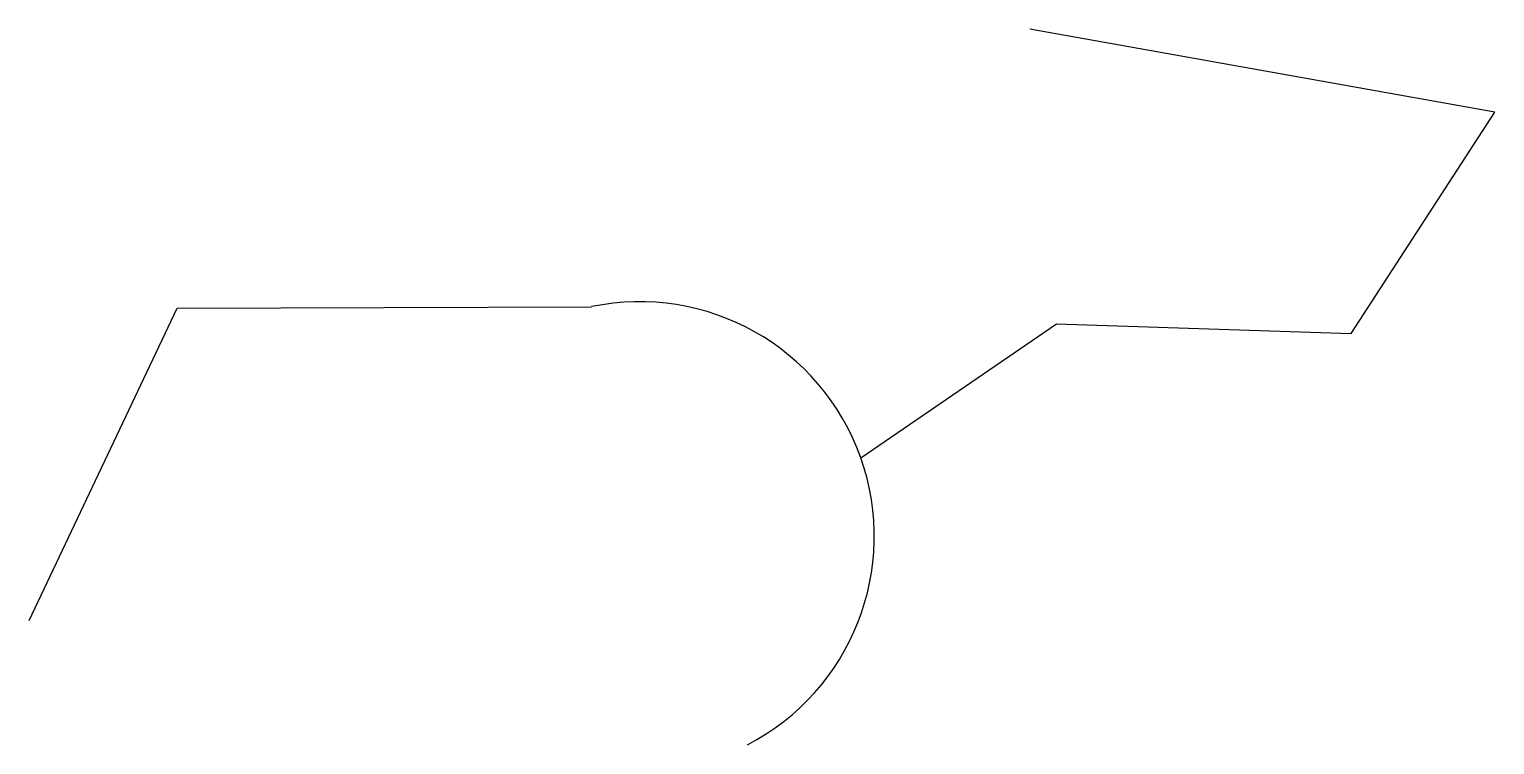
# Model space of a CAD drawing. Header units: millimetres. Extents: x 16 to 353, y 0 to 164.
import ezdxf

# ---------------------------------------------------------------- set-up
doc = ezdxf.new("R2010")
doc.units = ezdxf.units.MM

msp = doc.modelspace()

# ---------------------------------------------------------------- linework, layer by layer
for p, q in [((16, 28.12), (50, 100)), ((50, 100), (145.33, 100.35))]:
    msp.add_line(p, q)
msp.add_lwpolyline([(207.23, 65.6), (252.27, 96.43), (320.02, 94.19), (353.05, 145.14), (246.11, 164.18)])
msp.add_arc((156.37, 47.52), 53.98, 297.3444, 101.8019)

doc.saveas('drawing.dxf')
